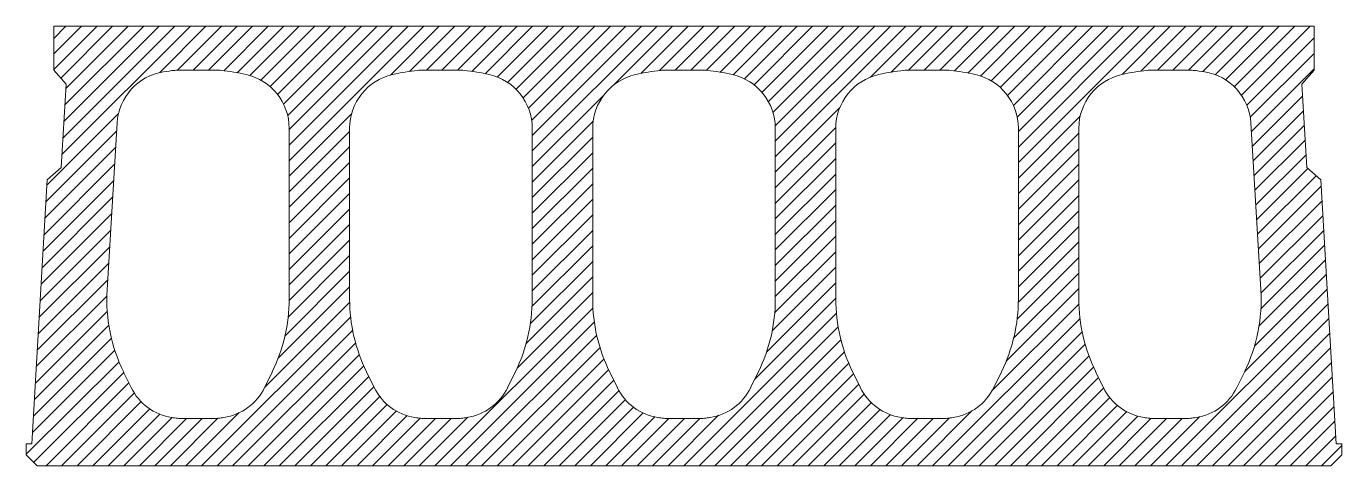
# Model space of a CAD drawing. Header units: metres. Extents: x 0 to 1196, y 0 to 400.
import ezdxf

# ---------------------------------------------------------------- set-up
doc = ezdxf.new("R2010")
doc.units = ezdxf.units.M
doc.layers.add('A-DETL-GENF', color=92, linetype='Continuous', lineweight=18)

# ---------------------------------------------------------------- blocks, each defined once
blk = doc.blocks.new('23 VBI kanaalplaat - KPV400-3537662-00_0 Basismaterialen')
at = {"layer": 'A-DETL-GENF', "lineweight": 5}
h = blk.add_hatch(dxfattribs=at)
h.set_pattern_fill('FP_140', color=256, style=0, pattern_type=2)
h.set_pattern_definition([(45, (12339.317, 9549.54), (-7.071068, 7.071068), [])])
h.paths.add_polyline_path([(807.6, 0), (1186, 0), (1196, 10), (1196, 20), (1191, 20), (1177, 260.2), (1164.3, 271.4), (1159.7, 347.3), (1171, 360), (1171, 400), (25, 400), (25, 360), (36.3, 347.3), (31.7, 271.4), (19, 260.2), (5, 20), (0, 20), (0, 10), (10, 0), (568.9, 0)])
h.paths.add_polyline_path([(802.9, 43), (801.7, 43), (800.4, 43.2), (795.4, 43.9), (789.5, 45.2), (783.9, 47.1), (778.5, 49.8), (773.5, 53), (768.9, 56.9), (764.9, 61.2), (761.3, 66), (758.4, 71.2), (751.3, 85.5), (746.7, 96), (742.9, 106.8), (739.9, 117.7), (737.7, 128.8), (736.5, 140.1), (736, 151.6), (736, 307.3), (736.3, 313), (737.3, 318.5), (738.8, 323.9), (741, 329.1), (743.7, 334), (746.9, 338.5), (750.7, 342.7), (754.9, 346.5), (759.5, 349.7), (764.4, 352.4), (769.6, 354.5), (775, 356.1), (786.4, 358.3), (797.9, 359.9), (800.1, 360), (839, 360), (840.1, 359.9), (851.6, 358.3), (863, 356.1), (868.4, 354.5), (873.6, 352.4), (878.5, 349.7), (883.1, 346.5), (887.3, 342.7), (891.1, 338.5), (894.3, 334), (897, 329.1), (899.2, 323.9), (900.7, 318.5), (901.7, 313), (902, 307.3), (902, 151.6), (901.5, 140.1), (900.3, 128.8), (898.1, 117.7), (895.1, 106.8), (891.3, 96), (886.7, 85.5), (879.6, 71.2), (876.7, 66), (873.1, 61.2), (869.1, 56.9), (864.5, 53), (859.5, 49.8), (854.1, 47.1), (848.5, 45.2), (842.6, 43.9), (837.6, 43.2), (836.3, 43), (835.1, 43), (807.6, 43)])
h.paths.add_polyline_path([(614.1, 43), (580.7, 43), (579.4, 43.2), (574.4, 43.9), (568.5, 45.2), (562.9, 47.1), (557.5, 49.8), (552.5, 53), (547.9, 56.9), (543.9, 61.2), (540.3, 66), (537.4, 71.2), (530.3, 85.5), (525.7, 96), (521.9, 106.8), (518.9, 117.7), (516.7, 128.8), (515.5, 140.1), (515, 151.6), (515, 307.3), (515.3, 313), (516.3, 318.5), (517.8, 323.9), (520, 329.1), (522.7, 334), (525.9, 338.5), (529.7, 342.7), (533.9, 346.5), (538.5, 349.7), (543.4, 352.4), (548.6, 354.5), (554, 356.1), (565.4, 358.3), (576.9, 359.9), (579.1, 360), (618, 360), (619.1, 359.9), (630.6, 358.3), (642, 356.1), (647.4, 354.5), (652.6, 352.4), (657.5, 349.7), (662.1, 346.5), (666.3, 342.7), (670.1, 338.5), (673.3, 334), (676, 329.1), (678.2, 323.9), (679.7, 318.5), (680.7, 313), (681, 307.3), (681, 151.6), (680.5, 140.1), (679.3, 128.8), (677.1, 117.7), (674.1, 106.8), (670.3, 96), (665.7, 85.5), (658.6, 71.2), (655.7, 66), (652.1, 61.2), (648.1, 56.9), (643.5, 53), (638.5, 49.8), (633.1, 47.1), (627.5, 45.2), (621.6, 43.9), (616.6, 43.2), (615.3, 43)])
h.paths.add_polyline_path([(172.1, 43), (138.7, 43), (137.4, 43.2), (132.4, 43.9), (126.5, 45.2), (120.9, 47.1), (115.5, 49.8), (110.5, 53), (105.9, 56.9), (101.9, 61.2), (98.3, 66), (95.4, 71.2), (88.5, 85.1), (83.3, 97.1), (79.2, 109.2), (76.1, 121.6), (74.2, 134.2), (73.3, 147.1), (73.5, 160.1), (82.5, 312.1), (83.2, 317.8), (84.5, 323.2), (86.4, 328.5), (88.8, 333.6), (91.9, 338.3), (95.4, 342.7), (99.4, 346.7), (103.9, 350.2), (108.7, 353.1), (113.8, 355.5), (119.1, 357.3), (124.6, 358.5), (129.8, 359.3), (136, 360), (137.1, 360), (176, 360), (177.1, 359.9), (188.6, 358.3), (200, 356.1), (205.4, 354.5), (210.6, 352.4), (215.5, 349.7), (220.1, 346.5), (224.3, 342.7), (228.1, 338.5), (231.3, 334), (234, 329.1), (236.2, 323.9), (237.7, 318.5), (238.7, 313), (239, 307.3), (239, 151.6), (238.5, 140.1), (237.3, 128.8), (235.1, 117.7), (232.1, 106.8), (228.3, 96), (223.7, 85.5), (216.6, 71.2), (213.7, 66), (210.1, 61.2), (206.1, 56.9), (201.5, 53), (196.5, 49.8), (191.1, 47.1), (185.5, 45.2), (179.6, 43.9), (174.6, 43.2), (173.3, 43)])
h.paths.add_polyline_path([(360.9, 43), (359.7, 43), (358.4, 43.2), (353.4, 43.9), (347.5, 45.2), (341.9, 47.1), (336.5, 49.8), (331.5, 53), (326.9, 56.9), (322.9, 61.2), (319.3, 66), (316.4, 71.2), (309.3, 85.5), (304.7, 96), (300.9, 106.8), (297.9, 117.7), (295.7, 128.8), (294.5, 140.1), (294, 151.6), (294, 307.3), (294.3, 313), (295.3, 318.5), (296.8, 323.9), (299, 329.1), (301.7, 334), (304.9, 338.5), (308.7, 342.7), (312.9, 346.5), (317.5, 349.7), (322.4, 352.4), (327.6, 354.5), (333, 356.1), (344.4, 358.3), (355.9, 359.9), (358.1, 360), (397, 360), (398.1, 359.9), (409.6, 358.3), (421, 356.1), (426.4, 354.5), (431.6, 352.4), (436.5, 349.7), (441.1, 346.5), (445.3, 342.7), (449.1, 338.5), (452.3, 334), (455, 329.1), (457.2, 323.9), (458.7, 318.5), (459.7, 313), (460, 307.3), (460, 151.6), (459.5, 140.1), (458.3, 128.8), (456.1, 117.7), (453.1, 106.8), (449.3, 96), (444.7, 85.5), (437.6, 71.2), (434.7, 66), (431.1, 61.2), (427.1, 56.9), (422.5, 53), (417.5, 49.8), (412.1, 47.1), (406.5, 45.2), (400.6, 43.9), (395.6, 43.2), (394.3, 43), (393.1, 43)])
h.paths.add_polyline_path([(1046.4, 43), (1022.7, 43), (1021.4, 43.2), (1016.4, 43.9), (1010.5, 45.2), (1004.9, 47.1), (999.5, 49.8), (994.5, 53), (989.9, 56.9), (985.9, 61.2), (982.3, 66), (979.4, 71.2), (972.3, 85.5), (967.7, 96), (963.9, 106.8), (960.9, 117.7), (958.7, 128.8), (957.5, 140.1), (957, 151.6), (957, 307.3), (957.3, 313), (958.3, 318.5), (959.8, 323.9), (962, 329.1), (964.7, 334), (967.9, 338.5), (971.7, 342.7), (975.9, 346.5), (980.5, 349.7), (985.4, 352.4), (990.6, 354.5), (996, 356.1), (1007.4, 358.3), (1018.9, 359.9), (1021.1, 360), (1060, 360), (1061.1, 359.9), (1066.2, 359.3), (1071.4, 358.5), (1076.9, 357.3), (1082.2, 355.5), (1087.3, 353.1), (1092.1, 350.2), (1096.6, 346.7), (1100.6, 342.7), (1104.1, 338.3), (1107.2, 333.6), (1109.6, 328.5), (1111.5, 323.2), (1112.8, 317.8), (1113.5, 312.1), (1122.5, 160.1), (1122.7, 147.1), (1121.8, 134.2), (1119.9, 121.6), (1116.8, 109.2), (1112.7, 97.1), (1107.5, 85.1), (1100.6, 71.2), (1097.7, 66), (1094.1, 61.2), (1090.1, 56.9), (1085.5, 53), (1080.5, 49.8), (1075.1, 47.1), (1069.5, 45.2), (1063.6, 43.9), (1058.6, 43.2), (1057.3, 43), (1056.1, 43)])
at = {"layer": 'A-DETL-GENF'}
for p, q in [((1171, 400), (25, 400)), ((25, 400), (25, 360)), ((1171, 360), (1171, 400)), ((25, 360), (36.3, 347.3)), ((137.1, 360), (156, 360)), ((156, 360), (174.9, 360)), ((358.1, 360), (395.9, 360)), ((579.1, 360), (616.9, 360)), ((800.1, 360), (837.9, 360)), ((1021.1, 360), (1040, 360)), ((1040, 360), (1058.9, 360)), ((1159.7, 347.3), (1171, 360)), ((36.3, 347.3), (31.7, 271.4)), ((1164.3, 271.4), (1159.7, 347.3)), ((73.5, 160.1), (82.5, 312.1)), ((1113.5, 312.1), (1122.5, 160.1)), ((239, 307.3), (239, 151.6)), ((294, 151.6), (294, 307.3)), ((460, 307.3), (460, 151.6)), ((515, 151.6), (515, 307.3)), ((681, 307.3), (681, 151.6)), ((736, 151.6), (736, 307.3)), ((902, 307.3), (902, 151.6)), ((957, 151.6), (957, 307.3)), ((31.7, 271.4), (19, 260.2)), ((1177, 260.2), (1164.3, 271.4)), ((19, 260.2), (5, 20)), ((1191, 20), (1177, 260.2)), ((95.4, 71.2), (88.5, 85.1)), ((223.7, 85.5), (216.6, 71.2)), ((316.4, 71.2), (309.3, 85.5)), ((444.7, 85.5), (437.6, 71.2)), ((537.4, 71.2), (530.3, 85.5)), ((665.7, 85.5), (658.6, 71.2)), ((758.4, 71.2), (751.3, 85.5)), ((886.7, 85.5), (879.6, 71.2)), ((979.4, 71.2), (972.3, 85.5)), ((1107.5, 85.1), (1100.6, 71.2)), ((156, 43), (139.9, 43)), ((172.1, 43), (156, 43)), ((393.1, 43), (360.9, 43)), ((614.1, 43), (581.9, 43)), ((835.1, 43), (802.9, 43)), ((1040, 43), (1023.9, 43)), ((1056.1, 43), (1040, 43)), ((5, 20), (0, 20)), ((0, 20), (0, 10)), ((1196, 20), (1191, 20)), ((1196, 10), (1196, 20)), ((0, 10), (10, 0)), ((10, 0), (1186, 0)), ((1186, 0), (1196, 10))]:
    blk.add_line(p, q, dxfattribs=at)
for centre, radius, start, end in [((156, 161), 200, 96.0423, 99.0297), ((137.1, 340), 20, 90, 96.0423), ((174.9, 340), 20, 83.9577, 90), ((156, 161), 200, 77.291, 83.9577), ((377, 161), 200, 96.0423, 102.709), ((358.1, 340), 20, 90, 96.0423), ((395.9, 340), 20, 83.9577, 90), ((377, 161), 200, 77.291, 83.9577), ((598, 161), 200, 96.0423, 102.709), ((579.1, 340), 20, 90, 96.0423), ((616.9, 340), 20, 83.9577, 90), ((598, 161), 200, 77.291, 83.9577), ((819, 161), 200, 96.0423, 102.709), ((800.1, 340), 20, 90, 96.0423), ((837.9, 340), 20, 83.9577, 90), ((819, 161), 200, 77.291, 83.9577), ((1040, 161), 200, 96.0423, 102.709), ((1021.1, 340), 20, 90, 96.0423), ((1058.9, 340), 20, 83.9577, 90), ((1040, 161), 200, 80.9703, 83.9577), ((132.5, 309.1), 50, 99.0297, 176.5834), ((189, 307.3), 50, 0, 77.291), ((344, 307.3), 50, 102.709, 180), ((410, 307.3), 50, 0, 77.291), ((565, 307.3), 50, 102.709, 180), ((631, 307.3), 50, 0, 77.291), ((786, 307.3), 50, 102.709, 180), ((852, 307.3), 50, 360, 77.291), ((1007, 307.3), 50, 102.709, 180), ((1063.5, 309.1), 50, 3.4166, 80.9703), ((223.2, 151.2), 150, 176.5834, 206.1417), ((972.8, 151.2), 150, 333.8583, 3.4166), ((89, 151.6), 150, 333.8583, 0), ((444, 151.6), 150, 180, 206.1417), ((310, 151.6), 150, 333.8583, 0), ((665, 151.6), 150, 180, 206.1417), ((531, 151.6), 150, 333.8583, 0), ((886, 151.6), 150, 180, 206.1417), ((752, 151.6), 150, 333.8583, 360), ((1107, 151.6), 150, 180, 206.1417), ((140.2, 93.2), 50, 206.1417, 260.9339), ((171.8, 93.2), 50, 279.0661, 333.8583), ((361.2, 93.2), 50, 206.1417, 260.9339), ((392.8, 93.2), 50, 279.0661, 333.8583), ((582.2, 93.2), 50, 206.1417, 260.9339), ((613.8, 93.2), 50, 279.0661, 333.8583), ((803.2, 93.2), 50, 206.1417, 260.9339), ((834.8, 93.2), 50, 279.0661, 333.8583), ((1024.2, 93.2), 50, 206.1417, 260.9339), ((1055.8, 93.2), 50, 279.0661, 333.8583), ((156, 192), 150, 260.9339, 262.8888), ((139.9, 63), 20, 262.8888, 270), ((172.1, 63), 20, 270, 277.1112), ((156, 192), 150, 277.1112, 279.0661), ((377, 192), 150, 260.9339, 262.8888), ((360.9, 63), 20, 262.8888, 270), ((393.1, 63), 20, 270, 277.1112), ((377, 192), 150, 277.1112, 279.0661), ((598, 192), 150, 260.9339, 262.8888), ((581.9, 63), 20, 262.8888, 270), ((614.1, 63), 20, 270, 277.1112), ((598, 192), 150, 277.1112, 279.0661), ((819, 192), 150, 260.9339, 262.8888), ((802.9, 63), 20, 262.8888, 270), ((835.1, 63), 20, 270, 277.1112), ((819, 192), 150, 277.1112, 279.0661), ((1040, 192), 150, 260.9339, 262.8888), ((1023.9, 63), 20, 262.8888, 270), ((1056.1, 63), 20, 270, 277.1112), ((1040, 192), 150, 277.1112, 279.0661)]:
    blk.add_arc(centre, radius, start, end, dxfattribs=at)

msp = doc.modelspace()

# ---------------------------------------------------------------- block references
msp.add_blockref('23 VBI kanaalplaat - KPV400-3537662-00_0 Basismaterialen', (0, 0))

doc.saveas('drawing.dxf')
